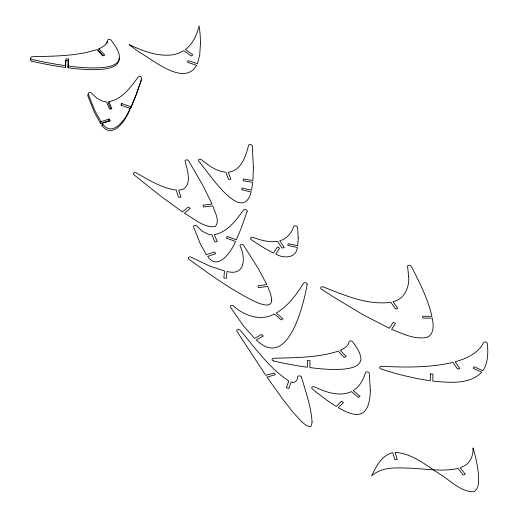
<?xml version="1.0" encoding="UTF-8"?>
<svg xmlns="http://www.w3.org/2000/svg" width="518" height="518" viewBox="0 0 518 518"><rect width="100%" height="100%" fill="white"/><g stroke="black" fill="none" stroke-linecap="round" stroke-linejoin="round"><path stroke-width="0.78" d="M65.521 67.469L65.644 60.502L68.143 60.826L68.57 59.084L66.077 58.761L65.521 67.469L61.163 66.841A280.076 198.044 13.9 0 1 31.863 61.221M119.082 58.061C119.703 66.162 109.855 68.421 103.606 69.121C91.751 70.39 79.804 69.237 68.02 67.806L68.143 60.826M68.02 67.806L68.57 59.084M107.084 42.729L107.213 42.113A1.949 1.379 13.9 0 1 107.511 41.55M68.447 66.064C80.232 67.502 92.185 68.654 104.034 67.379C110.069 66.582 119.237 64.815 119.567 57.213C119.03 50.745 114.815 45.357 111.195 40.242A1.949 1.379 13.9 0 0 109.149 39.355A1.949 1.379 13.9 0 0 107.647 40.378C106.831 44.69 102.609 47.144 98.925 48.796L98.491 50.531L103.237 55.614M101.042 121.756L109.071 118.985L108.638 120.726L100.609 123.491L101.042 121.756L94.911 110.8L88.222 94.011A1.949 1.379 13.9 0 1 89.277 92.508A1.949 1.379 13.9 0 1 91.667 93.279L96.996 98.31L102.596 101.127A11.202 7.919 13.9 0 0 105.504 101.703L106.481 101.768L109.492 108.955L111.869 108.683L108.935 101.677C122.17 99.314 130.653 87.264 138.118 77.15A1.949 1.379 13.9 0 1 140.475 76.703A1.949 1.379 13.9 0 1 141.731 78.477L136.823 92.741L130.478 108.54L121.005 105.167L121.775 103.535L130.905 106.799M102.318 123.472C112.412 138.507 126.308 118.544 130.122 108.43C127.039 118.887 112.458 140.792 101.891 125.214L102.318 123.472L110.412 120.681L109.071 118.985M108.935 101.677L108.502 103.412L110.891 109.11M121.775 103.535L121.303 105.374M106.656 43.92L106.896 43.331M130.478 108.54L135.703 96.29L141.304 80.219A1.949 1.379 13.9 0 0 141.181 79.332M101.891 125.214L102.396 125.039M65.954 65.734L61.59 65.1A280.076 198.044 13.9 0 1 32.297 59.479A1.949 1.379 13.9 0 1 30.659 57.938A1.949 1.379 13.9 0 1 32.245 56.727C53.859 56.073 76.101 56.332 96.898 49.611L102.784 55.912L104.766 55.044L98.925 48.796M129.118 109.965L129.688 110.172M108.638 120.726L109.227 121.465M100.609 123.491L94.477 112.535L87.788 95.746A1.949 1.379 13.9 0 1 88.313 94.451M273.705 361.02A1.949 1.379 13.9 0 1 272.073 359.46A1.949 1.379 13.9 0 1 273.659 358.255C295.273 357.601 317.515 357.86 338.306 351.139L344.198 357.439L346.179 356.572L340.332 350.323C344.023 348.672 348.245 346.218 349.054 341.899A1.949 1.379 13.9 0 1 350.563 340.883A1.949 1.379 13.9 0 1 352.609 341.77C356.229 346.885 360.437 352.272 360.975 358.741C360.651 366.343 351.482 368.11 345.448 368.907C333.592 370.182 321.646 369.023 309.861 367.592L309.984 360.612L307.491 360.288L307.368 367.256L303.004 366.627A280.076 198.044 13.9 0 1 273.711 361.007M31.863 61.234A1.949 1.379 13.9 0 1 30.329 60.107A1.949 1.379 13.9 0 1 30.789 58.735M298.232 237.982L297.701 245.687L288.163 243.719L287.872 245.487L297.351 247.449C296.309 258.463 283.391 258.663 275.887 254.092L279.545 248.064L277.24 247.099L273.601 253.082L265.164 248.64L255.27 242.379A181.041 128.017 13.9 0 1 251.224 239.556A1.949 1.379 13.9 0 1 250.764 237.73A1.949 1.379 13.9 0 1 253.082 237.38C260.794 240.235 269.127 242.592 277.415 241.304L282.083 248.103L284.278 247.5L279.681 240.805C286.512 239.102 291.498 233.223 293.615 226.709A1.949 1.379 13.9 0 1 295.616 225.887A1.949 1.379 13.9 0 1 297.39 227.357A179.312 126.793 13.9 0 1 297.818 230.892L298.232 237.982M200.518 42.677L199.708 55.063L197.377 63.695L188.157 60.625L187.458 62.289L196.613 65.333C184.032 87.03 152.829 59.466 139.316 52.208A220.603 155.989 13.9 0 1 129.17 44.593C142.087 50.66 156.138 56.255 170.687 55.044A29.986 21.199 13.9 0 0 179.008 53.082L183.832 50.628L191.271 56.041L192.871 54.837L185.496 49.475C192.981 43.816 196.931 34.784 199.08 25.9L199.404 28.082A225.369 159.363 13.9 0 1 200.168 35.146L200.518 42.677M253.38 167.955L252.926 180.562L243.337 178.988L243.188 180.782L252.758 182.355L251.56 190.203L242.068 187.995L241.686 189.75L251.146 191.951C242.094 226.314 206.656 169.405 198.634 161.182A1.949 1.379 13.9 0 1 199.119 159.427A1.949 1.379 13.9 0 1 201.644 159.842C208.657 165.553 216.53 171.426 225.842 172.222L228.503 179.442L230.905 179.241L228.309 172.196C241.148 170.713 245.933 156.242 248.511 145.48A1.949 1.379 13.9 0 1 250.498 144.548A1.949 1.379 13.9 0 1 252.318 146.076L253.38 167.955M430.367 373.854L430.328 380.827L417.793 378.729L402.065 375.161A221.192 156.404 13.9 0 1 381.19 369.004A1.949 1.379 13.9 0 1 379.817 367.359A1.949 1.379 13.9 0 1 381.559 366.31C405.367 367.424 429.616 367.884 452.959 362.36L457.562 369.075L459.757 368.473L455.173 361.778C464.024 359.285 473.012 355.613 479.39 348.737A47.455 33.56 13.9 0 0 483.566 342.638A1.949 1.379 13.9 0 1 485.619 341.945A1.949 1.379 13.9 0 1 487.296 343.415C488.254 352.616 488.176 362.73 482.899 370.72L474.177 366.738L473.128 368.266L481.772 372.209C469.282 384.997 449.022 382.511 432.828 381.151L432.86 374.158L430.367 373.854M408.676 276.832C409.602 287.373 404.189 299.3 393.071 301.735L397.74 308.404L395.558 309.026L390.837 302.279C367.391 305.478 344.697 295.26 323.342 286.978A1.949 1.379 13.9 0 0 320.933 287.283A1.949 1.379 13.9 0 0 321.458 289.161A640.611 452.978 13.9 0 0 333.352 296.879L363.623 315.054L389.322 328.276L393.227 322.371L395.506 323.387L391.595 329.306C402.473 333.618 414.083 339.555 426.113 337.535A10.897 7.705 13.9 0 0 429.623 335.742C434.311 331.235 433.242 323.938 432.323 318.143L422.863 318.117L422.468 316.271L431.954 316.304C427.771 298.672 419.593 282.316 411.266 266.33A1.949 1.379 13.9 0 0 408.993 265.242A1.949 1.379 13.9 0 0 407.588 266.608L408.676 276.832M473.057 448.109C473.199 453.541 471.859 459.375 467.819 463.254A25.35 17.923 13.9 0 1 464.348 465.87L460.165 467.76L465.352 474.274L463.247 475L458.009 468.421C442.748 471.846 427.052 469.023 411.655 468.278C398.232 467.871 382.297 466.032 371.62 475.958C376.1 466.55 381.656 455.335 392.702 452.706L394.833 459.608L397.267 459.492L395.085 452.415C411.719 453.211 425.22 464.665 438.616 473.342C449.844 479.81 460.101 491.815 473.795 491.822C479.765 488.468 478.496 480.134 478.418 474.346C477.622 465.429 475.666 456.656 473.057 448.109M271.749 300.058C271.51 309.363 258.242 303.134 253.71 300.964C230.627 289.556 209.745 274.268 188.934 259.246A1.949 1.379 13.9 0 1 188.597 257.342A1.949 1.379 13.9 0 1 191.11 257.213L209.881 266.123L224.495 270.966L223.847 277.933L226.334 278.36L226.981 271.458C245.182 276.359 245.869 257.932 240.112 245.998A1.949 1.379 13.9 0 1 241.258 244.47A1.949 1.379 13.9 0 1 243.667 245.402L257.932 267.974L266.835 284.57L257.802 285.858L258.65 287.671L267.664 286.383L270.629 294.082L271.749 300.058M370.286 390.164C370.305 399.404 368.434 415.099 356.119 414.51C349.702 413.901 343.868 410.8 338.338 407.698L343.466 402.402L341.356 401.178L336.24 406.449L327.078 400.362L318.052 393.544A249.093 176.133 13.9 0 1 312.36 388.895A1.949 1.379 13.9 0 1 312.14 387.063A1.949 1.379 13.9 0 1 314.555 386.914C325.764 392.113 339.361 397.112 351.392 391.614L358.307 397.423L360.062 396.341L353.231 390.598C359.602 386.681 363.338 379.733 365.494 372.779A1.949 1.379 13.9 0 1 367.489 371.924A1.949 1.379 13.9 0 1 369.282 373.407L370.286 390.164M188.507 178.529L187.6 184.227L184.952 188.015A10.703 7.569 13.9 0 1 180.562 189.892L178.71 190.093L180.873 197.164L178.438 197.28L176.23 190.054C161.713 188.151 148.944 180.089 136.448 173.012A1.949 1.379 13.9 0 0 133.89 172.999A1.949 1.379 13.9 0 0 134.052 174.896L161.286 196.568L182.478 211.92L188.241 207.032L190.242 208.359L184.473 213.261C194.004 218.402 203.775 228.004 215.261 226.612C220.364 220.81 214.607 212.108 212.84 205.879L203.742 206.999L202.952 205.18L212.069 204.06L203.024 185.716L188.688 160.878A1.949 1.379 13.9 0 0 186.305 159.881A1.949 1.379 13.9 0 0 185.094 161.389L187.671 170.914L188.507 178.529M312.05 422.164L311.603 425.077L310.819 426.269L309.667 426.715L306.326 425.511L301.767 421.807L293.026 412.257L282.556 398.899L266.971 377.059L275.401 374.715L274.203 372.979L265.773 375.317L236.966 331.403A1.949 1.379 13.9 0 1 237.736 329.655A1.949 1.379 13.9 0 1 240.307 330.419C255.426 348.083 269.133 368.104 288.843 381.002L286.357 387.71L288.779 388.455L291.181 381.973C294.638 383.618 297.85 380.367 297.708 376.923A1.949 1.379 13.9 0 1 299.475 375.861A1.949 1.379 13.9 0 1 301.489 377.169C305.762 391.932 311.195 406.701 312.05 422.164M307.135 284.466C303.477 305.646 287.755 370.525 256.287 339.957L263.293 336.007L261.584 334.479L254.616 338.409L243.447 325.841L230.445 307.213A1.949 1.379 13.9 0 1 231.041 305.523A1.949 1.379 13.9 0 1 233.521 305.97C244.25 315.889 260.858 321.542 274.456 314.012L281.099 319.923L282.912 318.894L276.314 313.021C288.092 306.093 296.387 294.729 303.451 283.307A1.949 1.379 13.9 0 1 305.724 282.757A1.949 1.379 13.9 0 1 307.135 284.466M247.105 211.448L241.505 227.519L236.279 239.769L227.149 236.499L226.372 238.138L235.489 241.401C231.675 251.508 217.78 271.471 207.686 256.442L215.786 253.645L214.439 251.955L206.41 254.72L200.278 243.764L193.59 226.975A1.949 1.379 13.9 0 1 194.651 225.479A1.949 1.379 13.9 0 1 197.034 226.243L202.363 231.281L207.964 234.097A11.202 7.919 13.9 0 0 210.871 234.667L211.856 234.738L214.86 241.925L217.243 241.653L214.303 234.641C227.538 232.284 236.02 220.228 243.486 210.12A1.949 1.379 13.9 0 1 245.843 209.667A1.949 1.379 13.9 0 1 247.105 211.448"/></g></svg>
